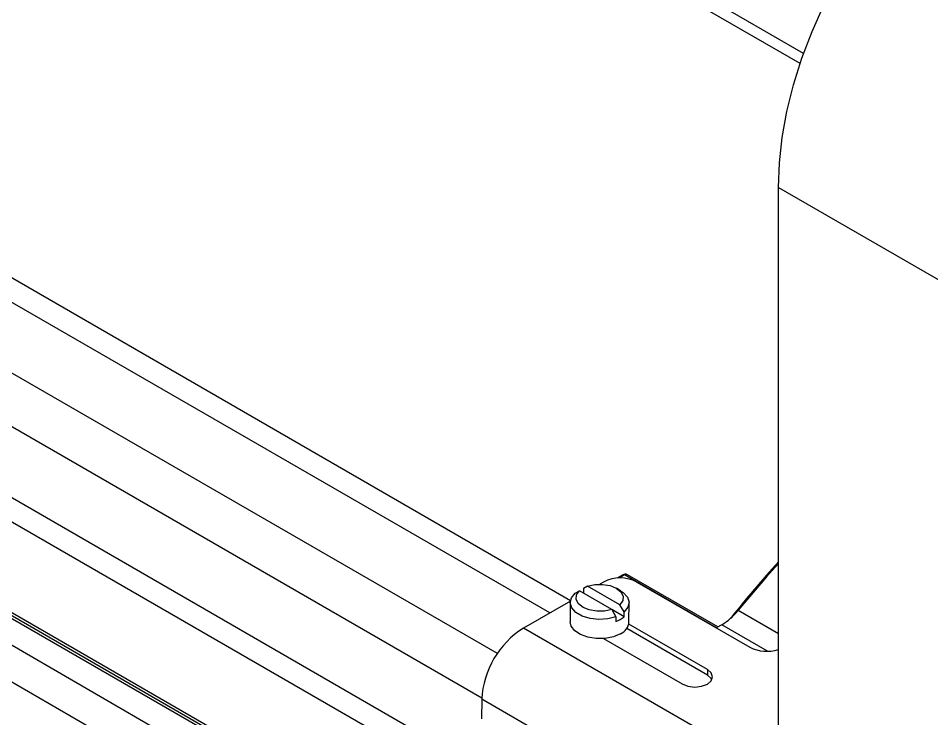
# Model space of a CAD drawing. Extents: x 7 to 135, y 3 to 97.
# Drawn here: x 91.245 to 96.103, y 12.347 to 16.074 of the extents above; entities that cross this region are included whole.
import ezdxf

# ---------------------------------------------------------------- set-up
doc = ezdxf.new("R2010")
doc.units = 0
doc.header["$MEASUREMENT"] = 0
doc.layers.add('OBJECT', color=7, linetype='CONTINUOUS')

msp = doc.modelspace()

# ---------------------------------------------------------------- linework, layer by layer
at = {"layer": 'OBJECT'}
for p, q in [((95.4218, 15.8866), (92.2141, 17.7384)), ((95.4032, 15.8327), (92.2072, 17.6777)), ((94.1814, 12.9754), (88.7795, 16.0939)), ((94.0718, 12.9106), (88.6958, 16.0141)), ((93.7932, 12.6949), (88.4799, 15.7622)), ((93.7095, 12.4575), (88.3558, 15.5481)), ((93.9875, 11.9185), (88.244, 15.2342)), ((95.2877, 15.1744), (96.1715, 14.6642)), ((95.2877, 10.2761), (95.2877, 15.1744)), ((94.2302, 11.65), (88.2164, 15.1217)), ((94.0717, 11.2432), (88.5368, 14.4384)), ((94.0972, 11.2442), (88.5418, 14.4513)), ((94.0478, 11.2415), (88.5319, 14.4258)), ((93.9472, 11.1561), (88.441, 14.3348)), ((93.8455, 11.0199), (88.3393, 14.1985)), ((94.3578, 13.0749), (94.3371, 13.063)), ((94.4619, 13.113), (94.431, 13.0953)), ((94.4694, 13.1123), (94.4406, 13.0958)), ((94.9568, 12.8309), (94.4694, 13.1123)), ((94.9656, 12.836), (94.4844, 13.1138)), ((94.5345, 13.0746), (95.1356, 12.7276)), ((94.2066, 13.0155), (94.2291, 13.0278)), ((94.4007, 12.9288), (94.2291, 13.0278)), ((94.2504, 13.0407), (94.2503, 13.0156)), ((94.2729, 13.053), (94.2504, 13.0407)), ((94.4446, 12.954), (94.2729, 13.053)), ((94.4478, 13.0287), (94.4258, 13.0415)), ((94.1811, 12.9734), (93.9312, 12.8298)), ((94.1805, 12.9659), (94.1803, 12.8635)), ((94.4007, 12.9288), (94.4231, 12.8904)), ((94.4669, 12.8899), (94.4013, 12.9278)), ((94.467, 12.9156), (94.4446, 12.954)), ((94.4928, 12.8628), (94.493, 12.9652)), ((95.0731, 12.9243), (95.2877, 12.8004)), ((94.4231, 12.8904), (94.4231, 12.8647)), ((94.4669, 12.8899), (94.467, 12.9156)), ((95.2747, 12.0542), (93.9312, 12.8298)), ((94.9099, 12.58), (94.4805, 12.828)), ((94.91, 12.6095), (94.4914, 12.8511)), ((94.9858, 12.8476), (94.9568, 12.8309)), ((95.2302, 12.7065), (94.9858, 12.8476)), ((94.3571, 12.7739), (94.7757, 12.5323)), ((94.91, 12.6095), (94.9099, 12.58)), ((93.7093, 12.4513), (93.7075, 12.3475)), ((95.0528, 11.6757), (93.7093, 12.4513))]:
    msp.add_line(p, q, dxfattribs=at)
at = {"layer": 'OBJECT', "flags": 128}
for points in [[(95.2877, 15.1744), (95.2928, 15.3046), (95.308, 15.4394), (95.3332, 15.5779), (95.3683, 15.7189), (95.4128, 15.8611), (95.4664, 16.0032), (95.5287, 16.1442), (95.5992, 16.2828), (95.6771, 16.4179), (95.762, 16.5482), (95.8529, 16.6726), (95.9492, 16.7902), (96.0501, 16.8998), (96.1546, 17.0006), (96.2619, 17.0917), (96.3711, 17.1724), (96.4813, 17.2418)], [(95.2877, 13.1733), (95.2236, 13.1019), (95.0731, 12.9243)], [(94.4007, 12.9288), (94.3623, 12.9202), (94.3212, 12.9194), (94.2818, 12.9262), (94.2483, 12.94), (94.2243, 12.9593), (94.2126, 12.9821), (94.2142, 13.0058), (94.2291, 13.0278)], [(94.2729, 13.053), (94.3113, 13.0615), (94.3524, 13.0624), (94.3919, 13.0556), (94.4254, 13.0418), (94.4493, 13.0224), (94.4611, 12.9997), (94.4594, 12.976), (94.4446, 12.954)], [(94.4478, 13.0287), (94.4627, 13.0186), (94.4847, 12.9944), (94.493, 12.9675), (94.4869, 12.9404), (94.467, 12.9156)], [(94.4231, 12.8904), (94.3801, 12.879), (94.3331, 12.8756), (94.2864, 12.8805), (94.2443, 12.8931), (94.2108, 12.9125), (94.1889, 12.9367), (94.1806, 12.9636), (94.1866, 12.9907), (94.2066, 13.0155)], [(94.447, 12.7994), (94.4096, 12.7835), (94.3656, 12.7747), (94.3191, 12.7738), (94.2741, 12.7808), (94.2346, 12.7951), (94.2042, 12.8155), (94.1856, 12.8401), (94.1803, 12.8635)], [(94.7757, 12.5323), (94.8065, 12.5204), (94.8428, 12.5162), (94.8792, 12.5203), (94.91, 12.5321), (94.9306, 12.5498), (94.9378, 12.5707), (94.9306, 12.5917), (94.91, 12.6095)], [(94.9343, 12.556), (94.9305, 12.5623), (94.9099, 12.58)]]:
    msp.add_lwpolyline(points, dxfattribs=at)
at = {"layer": 'OBJECT'}
for centre, radius, start, end in [((99.5973, 9.2682), 5.8216, 137.75595, 141.62022), ((94.4459, 12.9037), 0.1925, 62.5916, 117.2437), ((94.465, 13.1065), 0.00722, 52.8689, 115.8037), ((94.8195, 13.1249), 0.3234, 300.9637, 321.6581), ((94.3732, 13.0023), 0.1464, 289.9309, 309.8165), ((94.1907, 12.4234), 0.4822, 122.569, 176.689), ((94.4168, 12.8694), 0.0763, 293.3517, 355.0416), ((95.2248, 12.9002), 0.1942, 242.6522, 288.8825)]:
    msp.add_arc(centre, radius, start, end, dxfattribs=at)
msp.add_ellipse((94.4691, 13.0875), major_axis=(0.0154, 0.0262), ratio=0.572267, start_param=0.004355, end_param=0.787185, dxfattribs=at)
msp.add_open_spline([(94.4841, 13.1137), (94.4821, 13.1147), (94.4778, 13.1168), (94.4698, 13.1166), (94.4647, 13.1143), (94.4619, 13.113)], degree=3, knots=[0, 0, 0, 0, 0.2853327, 0.6009654, 1, 1, 1, 1], dxfattribs=at)

doc.saveas('drawing.dxf')
